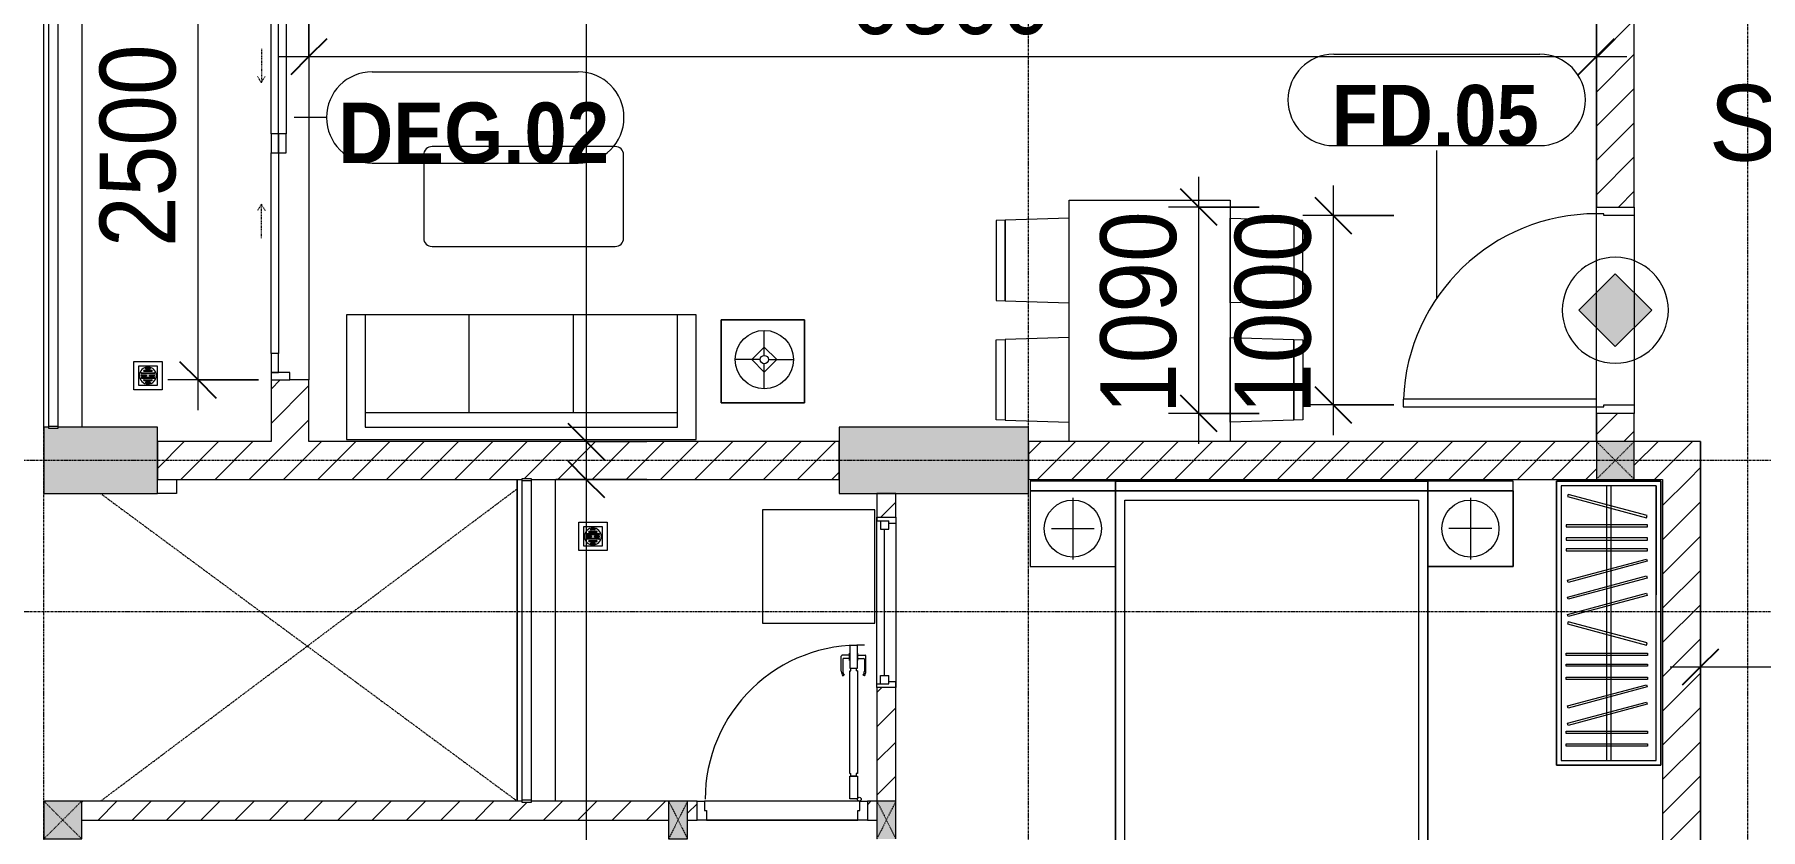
# Model space of a CAD drawing. Header units: millimetres. Extents: x 1591 to 239243, y -15958 to 82755.
# Drawn here: x 135602 to 144718, y 43387 to 47587 of the extents above; entities that cross this region are included whole.
import ezdxf

# ---------------------------------------------------------------- set-up
doc = ezdxf.new("R2010")
doc.units = ezdxf.units.MM
for name, pattern in [('Dash_2_', [6, 3, -3]), ('Demolished', [7.14375, 4.7625, -2.38125]), ('Grid Line', [22.225, 12.7, -3.175, 3.175, -3.175])]:
    doc.linetypes.add(name, pattern=pattern)
for name, color, linetype, lineweight in [('0-1', 250, 'Continuous', 5), ('A-ANNO-DIMS', 211, 'Continuous', 9), ('A-ANNO-DIMS-160', 211, 'Continuous', 9), ('A-ANNO-NOTE', 131, 'Continuous', 9), ('A-AREA-IDEN', 2, 'Continuous', 9), ('A-DETL-DEMO', 6, 'Demolished', 9), ('A-DETL-GENF-1', 9, 'Continuous', 9), ('A-DETL-GENF-2', 10, 'Continuous', 9), ('A-DOOR', 31, 'Continuous', 9), ('A-DOOR-1', 254, 'Continuous', 9), ('A-DOOR-2', 9, 'Continuous', 9), ('A-DOOR-3', 10, 'Continuous', 9), ('A-DOOR-FRAM', 31, 'Continuous', 9), ('A-DOOR-FRAM-1', 10, 'Continuous', 9), ('A-DOOR-HDLN', 31, 'Dash_2_', 9), ('A-DOOR-IDEN', 31, 'Continuous', 9), ('A-FLOR', 192, 'Continuous', 9), ('A-FLOR-1', 7, 'Continuous', 9), ('A-FLOR-2', 9, 'Continuous', 9), ('A-FLOR-HRAL', 11, 'Continuous', 9), ('A-FLOR-HRAL-1', 254, 'Continuous', 9), ('A-FLOR-HRAL-2', 9, 'Continuous', 9), ('A-GLAZ-1', 254, 'Continuous', 9), ('A-GLAZ-2', 9, 'Continuous', 9), ('A-WALL', 113, 'Continuous', 9), ('A-WALL-1', 253, 'Continuous', 18), ('A-WALL-2', 9, 'Continuous', 9), ('A-WALL-3', 113, 'Continuous', 18), ('A-WALL-PATT-1', 10, 'Continuous', 9), ('A-WALL-PATT-2', 111, 'Continuous', 9), ('G-IMPT-1', 254, 'Continuous', 9), ('I-FURN', 30, 'Continuous', 9), ('I-FURN-1', 254, 'Continuous', 9), ('M-EQPM-1', 254, 'Continuous', 9), ('S-COLS', 52, 'Continuous', 9), ('S-COLS-1', 52, 'Continuous', 5), ('S-COLS-2', 250, 'Continuous', 18), ('S-COLS-3', 7, 'Continuous', 9), ('S-COLS-4', 254, 'Continuous', 9), ('S-COLS-5', 253, 'Continuous', 18), ('S-COLS-6', 52, 'Continuous', 18), ('S-COLS-HDLN', 52, 'Dash_2_', 9), ('S-COLS-HDLN-1', 9, 'Dash_2_', 9), ('S-GRID-1', 1, 'Grid Line', 9)]:
    doc.layers.add(name, color=color, linetype=linetype, lineweight=lineweight)
doc.styles.add('Arial_9', font='arial_0.ttf', dxfattribs={"height": 400})
doc.styles.add('Arial_B_4', font='arialbd_0.ttf', dxfattribs={"width": 0.9, "height": 320})
doc.styles.add('UTM Avo', font='UTM Avo.ttf', dxfattribs={"width": 0.9, "height": 400})
doc.dimstyles.new('1_Dim_chi_tiet_2_5', dxfattribs={"dimscale": 304.8, "dimtxt": 399.720379, "dimasz": 0.629921, "dimexe": 0.524934, "dimexo": 0.0625, "dimgap": 0.052493, "dimtad": 1, "dimdec": 0, "dimrnd": 5, "dimzin": 0, "dimdsep": 46, "dimtxsty": 'UTM Avo', "dimblk1": 'OBLIQUE', "dimblk2": 'OBLIQUE', "dimsah": 1, "dimcen": 0.09, "dimdle": 0.524934, "dimazin": 0, "dimtfac": 1, "dimtdec": 4, "dimtix": 1, "dimtmove": 0, "dimatfit": 3, "dimfxl": 1.049869, "dimfxlon": 1, "dimtvp": 1, "dimtolj": 1, "dimtzin": 0, "dimarcsym": 2})
doc.dimstyles.new('1_Dim_chi_tiet_2_5_1', dxfattribs={"dimscale": 304.8, "dimtxt": 399.720379, "dimasz": 0.629921, "dimexe": 0.524934, "dimexo": 0.0625, "dimgap": 0.052493, "dimtad": 1, "dimdec": 0, "dimrnd": 5, "dimzin": 0, "dimdsep": 46, "dimtxsty": 'UTM Avo', "dimblk1": 'OBLIQUE', "dimblk2": 'OBLIQUE', "dimsah": 1, "dimcen": 0.09, "dimdle": 0.524934, "dimazin": 0, "dimtfac": 1, "dimtdec": 4, "dimtix": 1, "dimtmove": 0, "dimatfit": 3, "dimfxl": 1.049869, "dimfxlon": 1, "dimtvp": 1, "dimtolj": 1, "dimtzin": 0, "dimarcsym": 2})
pattern_1 = [(45, (0, 0), (-90.50967, 90.50967), [])]
pattern_2 = [(45, (101998.83, 0), (-90.50967, 90.50967), [])]

# ---------------------------------------------------------------- blocks, each defined once
blk = doc.blocks.new('NCV_TKTC_KET CAU_rvt-1-TKCS_MB TẦNG 5')
at = {"layer": 'S-COLS-1'}
for points in [[(33652.6, 45161.9), (34252.6, 45161.9), (34252.6, 45511.9), (33727.6, 45511.9), (33727.6, 45506.9), (33677.6, 45506.9), (33677.6, 45511.9), (33652.6, 45511.9), (33652.6, 45236.9)], [(38152.6, 45161.9), (38852.6, 45161.9), (38852.6, 45511.9), (37852.6, 45511.9), (37852.6, 45161.9), (38052.6, 45161.9)]]:
    blk.add_hatch(color=256, dxfattribs=at).paths.add_polyline_path(points)
at = {"layer": 'A-FLOR-1'}
blk.add_line((36152.5, 45236.9), (36152.5, 43536.9), dxfattribs=at)
at = {"layer": 'S-COLS-2'}
for p, q in [((33677.6, 45511.9), (33652.6, 45511.9)), ((33652.6, 45511.9), (33652.6, 45161.9)), ((34252.6, 45511.9), (33727.6, 45511.9)), ((34252.6, 45161.9), (34252.6, 45511.9)), ((38852.6, 45511.9), (37852.6, 45511.9)), ((37852.6, 45511.9), (37852.6, 45161.9)), ((38852.6, 45161.9), (38852.6, 45511.9)), ((33652.6, 45161.9), (34252.6, 45161.9)), ((37852.6, 45161.9), (38852.6, 45161.9))]:
    blk.add_line(p, q, dxfattribs=at)
at = {"layer": 'S-COLS-3'}
for p, q in [((34352.6, 45236.9), (34352.6, 45161.9)), ((34352.6, 45161.9), (34252.6, 45161.9))]:
    blk.add_line(p, q, dxfattribs=at)
blk = doc.blocks.new('THU NUOC - THU NUOC-455054-TKCS_MB TẦNG 5')
at = {"layer": 'M-EQPM-1'}
for p, q in [((-66.3, -70.6), (-66.3, 79.4)), ((-66.3, 79.4), (83.7, 79.4)), ((58.7, 54.4), (-41.3, 54.4)), ((-41.3, 54.4), (-41.3, -45.6)), ((-23.3, 19.6), (40.9, 19.6)), ((40.9, 13.6), (-23.3, 13.6)), ((-23.3, 7.2), (0.7, 7.2)), ((0.7, 1.2), (-23.3, 1.2)), ((-11, 32.1), (28.5, 32.1)), ((28.5, 26.1), (-11, 26.1)), ((-1.1, 44.5), (18.5, 44.5)), ((18.5, 38.5), (-1.1, 38.5)), ((0.7, 7.2), (0.7, 1.2)), ((16.7, 1.2), (16.7, 7.2)), ((16.7, 7.2), (40.9, 7.2)), ((40.9, 1.2), (16.7, 1.2)), ((58.7, -45.6), (58.7, 54.4)), ((83.7, 79.4), (83.7, -70.6)), ((83.7, -70.6), (-66.3, -70.6)), ((-41.3, -45.6), (58.7, -45.6)), ((-23.3, -4.8), (40.9, -4.8)), ((40.9, -10.8), (-23.3, -10.8)), ((-11, -17.3), (28.5, -17.3)), ((28.5, -23.3), (-11, -23.3)), ((-1.1, -29.6), (18.5, -29.6)), ((18.5, -35.6), (-1.1, -35.6))]:
    blk.add_line(p, q, dxfattribs=at)
for centre, radius, start, end in [((8.7, 4.4), 45, 0, 180), ((8.7, 4.4), 45, 360, 180), ((8.7, 4.4), 45, 180, 0), ((8.7, 4.4), 45, 180, 360), ((-23.3, 16.6), 3, 90, 270), ((-23.3, 4.2), 3, 90, 270), ((-11, 29.1), 3, 90, 270), ((-1.1, 41.5), 3, 90, 270), ((18.5, 41.5), 3, 270, 90), ((28.5, 29.1), 3, 270, 90), ((40.9, 16.6), 3, 270, 90), ((40.9, 4.2), 3, 270, 90), ((-23.3, -7.8), 3, 90, 270), ((-11, -20.3), 3, 90, 270), ((-1.1, -32.6), 3, 90, 270), ((18.5, -32.6), 3, 270, 90), ((28.5, -20.3), 3, 270, 90), ((40.9, -7.8), 3, 270, 90)]:
    blk.add_arc(centre, radius, start, end, dxfattribs=at)
blk = doc.blocks.new('LOBBY_SOFA_1 - LOBBY_SOFA_1-901220-TKCS_MB TẦNG 5')
at = {"layer": 'I-FURN'}
for p, q in [((-2556, 0), (-2556, -660)), ((-708, 0), (-2556, 0)), ((-708, -660), (-708, 0)), ((-2457, -66), (-2457, -660)), ((-807, -66), (-2457, -66)), ((-807, -660), (-807, -66)), ((-807, -143), (-2457, -143)), ((-1907, -143), (-1907, -660)), ((-1357, -143), (-1357, -660)), ((-3128.2, -193.5), (-2688.2, -193.5)), ((-3128.2, -633.5), (-3128.2, -193.5)), ((-2915.4, -269), (-2915.4, -401)), ((-2688.2, -193.5), (-2688.2, -633.5)), ((-2915.4, -357), (-2981.4, -423)), ((-2849.4, -423), (-2915.4, -357)), ((-2937.4, -423), (-3069.4, -423)), ((-2981.4, -423), (-2915.4, -489)), ((-2915.4, -489), (-2849.4, -423)), ((-2915.4, -445), (-2915.4, -577)), ((-2893.4, -423), (-2761.4, -423)), ((-2688.2, -633.5), (-3128.2, -633.5)), ((-2556, -660), (-708, -660)), ((-2172.3, -1064.5), (-2172.3, -1504.5)), ((-1160.3, -1020.5), (-2128.3, -1020.5)), ((-1116.3, -1504.5), (-1116.3, -1064.5)), ((-2128.3, -1548.5), (-1160.3, -1548.5))]:
    blk.add_line(p, q, dxfattribs=at)
for radius in [154, 22]:
    blk.add_circle((-2915.4, -423), radius, dxfattribs=at)
for centre, start, end in [((-2128.3, -1064.5), 90, 180), ((-1160.3, -1064.5), 0, 90), ((-2128.3, -1504.5), 180, 270), ((-1160.3, -1504.5), 270, 0)]:
    blk.add_arc(centre, 44, start, end, dxfattribs=at)
at = {"layer": 'I-FURN-1'}
for p, q in [((-708, 0), (-2556, 0)), ((-2556, 0), (-2556, -660)), ((-708, -660), (-708, 0)), ((-2688.2, -193.5), (-3128.2, -193.5)), ((-3128.2, -193.5), (-3128.2, -633.5)), ((-2688.2, -633.5), (-2688.2, -193.5)), ((-3128.2, -633.5), (-2688.2, -633.5)), ((-2556, -660), (-708, -660)), ((-2172.3, -1064.5), (-2172.3, -1504.5)), ((-1160.3, -1020.5), (-2128.3, -1020.5)), ((-1116.3, -1504.5), (-1116.3, -1064.5)), ((-2128.3, -1548.5), (-1160.3, -1548.5))]:
    blk.add_line(p, q, dxfattribs=at)
for centre, start, end in [((-2128.3, -1064.5), 90, 180), ((-1160.3, -1064.5), 0, 90), ((-2128.3, -1504.5), 180, 270), ((-1160.3, -1504.5), 270, 0)]:
    blk.add_arc(centre, 44, start, end, dxfattribs=at)
blk = doc.blocks.new('M_Fixed - 900 x 1400-901190-TKCS_MB TẦNG 5')
at = {"layer": 'A-GLAZ-2'}
for p, q in [((-450, 63), (-431, 63)), ((-431, 63), (-431, 0)), ((-431, 44), (-387, 44)), ((-387, 44), (-387, 0)), ((-387, 22), (387, 22)), ((387, 44), (387, 0)), ((431, 44), (387, 44)), ((431, 63), (431, 0)), ((448.9, 63), (431, 63)), ((-450, -37), (-418, -37)), ((-431, 0), (-387, 0)), ((-418, 0), (-418, -37)), ((387, 0), (431, 0)), ((418, 0), (418, -37)), ((450, -37), (418, -37))]:
    blk.add_line(p, q, dxfattribs=at)
blk = doc.blocks.new('MAY GIAT - MAY GIAT_dwg-348053-TKCS_MB TẦNG 5')
at = {"layer": 'G-IMPT-1', "flags": 128}
blk.add_lwpolyline([(5, 596.6), (5, 2.3), (605, 2.3), (605, 596.6)], close=True, dxfattribs=at)
blk = doc.blocks.new('MAY GIAT - MAY GIAT-348233-TKCS_MB TẦNG 5')
at = {"layer": 'I-FURN-1'}
for p, q in [((5, 596.6), (5, 2.3)), ((605, 596.6), (5, 596.6)), ((605, 2.3), (605, 596.6)), ((5, 2.3), (605, 2.3))]:
    blk.add_line(p, q, dxfattribs=at)
blk.add_blockref('MAY GIAT - MAY GIAT_dwg-348053-TKCS_MB TẦNG 5', (0, 0))
blk = doc.blocks.new('Railing - 50 x 10mm-901205-TKCS_MB TẦNG 5')
at = {"layer": 'A-FLOR-HRAL-2'}
for p, q in [((25, 5), (-25, 5)), ((-25, 5), (-25, -5)), ((25, -5), (25, 5)), ((-25, -5), (25, -5))]:
    blk.add_line(p, q, dxfattribs=at)
blk = doc.blocks.new('Railing - Railing-885226-TKCS_MB TẦNG 5')
at = {"layer": 'A-FLOR-HRAL-2'}
for p, q in [((13269.1, 35969.6), (13269.1, 34280.8)), ((13319.1, 34280.8), (13319.1, 35969.6))]:
    blk.add_line(p, q, dxfattribs=at)
for p in [(13294.1, 35974.6), (13294.1, 34275.8)]:
    blk.add_blockref('Railing - 50 x 10mm-901205-TKCS_MB TẦNG 5', p)
blk = doc.blocks.new('G1_SOF - BO TRU - 100x200-V89-TKCS_MB TẦNG 5')
at = {"layer": 'S-COLS'}
blk.add_hatch(color=256, dxfattribs=at).paths.add_polyline_path([(33.3, -100), (50, -100), (50, 100), (-50, 100), (-50, -100), (0, -100)])
at = {"layer": 'S-COLS-5'}
for p, q in [((50, 100), (-50, 100)), ((-50, 100), (-50, -100)), ((50, -100), (50, 100))]:
    blk.add_line(p, q, dxfattribs=at)
at = {"layer": 'S-COLS-HDLN-1'}
for p, q in [((50, 100), (-50, -100)), ((-50, 100), (50, -100))]:
    blk.add_line(p, q, dxfattribs=at)
blk = doc.blocks.new('DOOR_CW_01 CANH MO-PANEL KINH - DIG_01-900x2200-CỬA NHÔM KÍNH-901215-TKCS_MB TẦNG 5')
at = {"layer": 'A-DETL-GENF-1'}
for p, q in [((-397, -182), (-397, -62)), ((-397, -62), (-357, -62)), ((-357, -62), (-357, -182)), ((-357, -182), (-397, -182)), ((-391, -196), (-391, -182)), ((-391, -182), (-363, -182)), ((-363, -182), (-363, -196)), ((-397, -196), (-391, -196)), ((-397, -738), (-397, -196)), ((-357, -196), (-363, -196)), ((-357, -196), (-357, -738)), ((-433.9, -711.2), (-427.3, -715.8)), ((-320.1, -711.2), (-326.7, -715.8)), ((-442, -737), (-442, -816.5)), ((-434, -799.5), (-434, -737)), ((-399, -803.5), (-430, -803.5)), ((-399, -792.2), (-399, -831.8)), ((-397, -792.2), (-399, -792.2)), ((-397, -738), (-391, -738)), ((-357, -752), (-397, -752)), ((-397, -752), (-397, -872)), ((-397, -792.2), (-397, -831.8)), ((-391, -752), (-391, -738)), ((-363, -752), (-391, -752)), ((-357, -738), (-363, -738)), ((-363, -738), (-363, -752)), ((-357, -872), (-357, -752)), ((-357, -792.2), (-357, -831.8)), ((-357, -792.2), (-355, -792.2)), ((-355, -792.2), (-355, -831.8)), ((-355, -803.5), (-324, -803.5)), ((-320, -799.5), (-320, -737)), ((-312, -737), (-312, -816.5)), ((-399, -820.5), (-438, -820.5)), ((-399, -831.8), (-397, -831.8)), ((-397, -872), (-357, -872)), ((-355, -831.8), (-357, -831.8)), ((-355, -820.5), (-316, -820.5))]:
    blk.add_line(p, q, dxfattribs=at)
blk.add_circle((-407, -60), 10, dxfattribs=at)
for centre, radius, start, end in [((-407, -60), 814, 268, 0), ((-397, -737), 45, 145, 180), ((-397, -737), 37, 145, 180), ((-357, -737), 37, 0, 35), ((-357, -737), 45, 360, 35), ((-438, -816.5), 4, 180, 270), ((-430, -799.5), 4, 180, 270), ((-324, -799.5), 4, 270, 0), ((-316, -816.5), 4, 270, 0)]:
    blk.add_arc(centre, radius, start, end, dxfattribs=at)
at = {"layer": 'A-DOOR-2'}
for p, q in [((-450, -50), (-450, 50)), ((-450, 50), (-400, 50)), ((-400, 50), (-400, 0)), ((400, 0), (400, 50)), ((400, 50), (450, 50)), ((450, 50), (450, -50)), ((-410, -50), (-450, -50)), ((-410, 0), (-410, -50)), ((-400, 0), (-410, 0)), ((-407, -50), (-382, -50)), ((410, 0), (400, 0)), ((410, -50), (410, 0)), ((450, -50), (410, -50))]:
    blk.add_line(p, q, dxfattribs=at)
blk = doc.blocks.new('G1_SOF - BO TRU - 100x200-745959-TKCS_MB TẦNG 5')
at = {"layer": 'S-COLS'}
blk.add_hatch(color=256, dxfattribs=at).paths.add_polyline_path([(-50, 100), (-50, -100), (50, -100), (50, 100)])
at = {"layer": 'S-COLS-5'}
for p, q in [((50, 100), (-50, 100)), ((-50, 100), (-50, -100)), ((50, -100), (50, 100)), ((-50, -100), (50, -100))]:
    blk.add_line(p, q, dxfattribs=at)
at = {"layer": 'S-COLS-HDLN-1'}
for p, q in [((50, 100), (-50, -100)), ((-50, 100), (50, -100))]:
    blk.add_line(p, q, dxfattribs=at)
blk = doc.blocks.new('GIUONG NGU-2TAB-1600x2000 - GIUONG NGU-2TAB-1600x2000-885815-TKCS_MB TẦNG 5')
at = {"layer": 'I-FURN-1'}
for p, q in [((458.5, 0), (8.5, 0)), ((8.5, 0), (8.5, -50)), ((458.5, -50), (458.5, 0)), ((2108.2, 0), (458.5, 0)), ((458.5, 0), (458.5, -50)), ((458.5, 0), (2108.2, 0)), ((2108.2, -50), (2108.2, 0)), ((458.5, -50), (8.5, -50)), ((8.5, -50), (8.5, -450.3)), ((8.5, -50), (458.5, -50)), ((458.5, -50), (8.5, -50)), ((8.5, -50), (8.5, -450.3)), ((233.5, -86.8), (233.5, -413.5)), ((458.5, -450.3), (458.5, -50)), ((2108.2, -50), (458.5, -50)), ((458.5, -50), (458.5, -1938.9)), ((458.5, -50), (2108.2, -50)), ((458.5, -1938.9), (458.5, -50)), ((458.5, -450.3), (458.5, -50)), ((458.5, -50), (2108.2, -50)), ((2558.2, 0), (2108.2, 0)), ((2108.2, 0), (2108.2, -50)), ((2558.2, -50), (2108.2, -50)), ((2108.2, -50), (2108.2, -450.3)), ((2108.2, -1938.9), (2108.2, -50)), ((2108.2, -50), (2558.2, -50)), ((2108.2, -50), (2558.2, -50)), ((2108.2, -450.3), (2108.2, -50)), ((2108.2, -50), (2108.2, -1938.9)), ((2333.2, -86.8), (2333.2, -413.5)), ((2558.2, -50), (2558.2, 0)), ((2558.2, -450.3), (2558.2, -50)), ((2558.2, -50), (2558.2, -450.3)), ((508.5, -100), (2058.2, -100)), ((508.5, -1938.9), (508.5, -100)), ((2058.2, -100), (2058.2, -1938.9)), ((120.2, -250.2), (346.8, -250.2)), ((2446.5, -250.2), (2219.8, -250.2)), ((8.5, -450.3), (458.5, -450.3)), ((8.5, -450.3), (458.5, -450.3)), ((2108.2, -450.3), (2558.2, -450.3)), ((2558.2, -450.3), (2108.2, -450.3)), ((1997.1, -2000), (569.6, -2000)), ((569.6, -2050), (1997.1, -2050)), ((1997.1, -2050), (569.6, -2050))]:
    blk.add_line(p, q, dxfattribs=at)
for centre in [(233.5, -250.2), (2333.2, -250.2)]:
    blk.add_circle(centre, 150.7, dxfattribs=at)
for centre, radius, start, end in [((569.6, -1938.9), 111.1, 180, 270), ((569.6, -1938.9), 111.1, 180, 270), ((569.6, -1938.9), 61.1, 180, 270), ((1997.1, -1938.9), 111.1, 270, 360), ((1997.1, -1938.9), 61.1, 270, 0), ((1997.1, -1938.9), 111.1, 270, 0)]:
    blk.add_arc(centre, radius, start, end, dxfattribs=at)
blk = doc.blocks.new('TU QUAN AO-SUITE ROOM_3 - TU QUAN AO-SUITE ROOM_3-901193-TKCS_MB TẦNG 5')
at = {"layer": 'I-FURN-1'}
for p, q in [((-550, 1500), (0, 1500)), ((-550, 0), (-550, 1500)), ((0, 1500), (-550, 1500)), ((-550, 1500), (-550, 0)), ((-24, 1476), (-526, 1476)), ((-526, 1476), (-526, 600)), ((-526, 1476), (-526, 24)), ((-287, 576), (-287, 1476)), ((-263, 576), (-263, 1476)), ((-24, 24), (-24, 1476)), ((0, 1500), (0, 0)), ((0, 0), (0, 1500)), ((-480.1, 1386.9), (-480.1, 1398.9)), ((-480.1, 1398.9), (-50.1, 1398.9)), ((-480.1, 1386.9), (-480.1, 1398.9)), ((-50.1, 1386.9), (-480.1, 1386.9)), ((-50.1, 1398.9), (-50.1, 1386.9)), ((-480.1, 1320.5), (-480.1, 1332.5)), ((-480.1, 1332.5), (-50.1, 1332.5)), ((-480.1, 1320.5), (-480.1, 1332.5)), ((-50.1, 1320.5), (-480.1, 1320.5)), ((-478.3, 1178.1), (-61.3, 1289.9)), ((-58.2, 1278.3), (-475.2, 1166.5)), ((-61.3, 1289.9), (-58.2, 1278.3)), ((-50.1, 1332.5), (-50.1, 1320.5)), ((-478.3, 1086.9), (-61.3, 1198.6)), ((-58.2, 1187.1), (-475.2, 1075.3)), ((-61.3, 1198.6), (-58.2, 1187.1)), ((-475.2, 1166.5), (-478.3, 1178.1)), ((-480.1, 1035.3), (-480.1, 1047.3)), ((-480.1, 1047.3), (-50.1, 1047.3)), ((-480.1, 1035.3), (-480.1, 1047.3)), ((-50.1, 1035.3), (-480.1, 1035.3)), ((-475.2, 1075.3), (-478.3, 1086.9)), ((-50.1, 1047.3), (-50.1, 1035.3)), ((-480.1, 965.8), (-480.1, 977.8)), ((-480.1, 977.8), (-50.1, 977.8)), ((-480.1, 965.8), (-480.1, 977.8)), ((-50.1, 965.8), (-480.1, 965.8)), ((-480.1, 908.6), (-480.1, 920.6)), ((-480.1, 920.6), (-50.1, 920.6)), ((-480.1, 908.6), (-480.1, 920.6)), ((-50.1, 977.8), (-50.1, 965.8)), ((-50.1, 920.6), (-50.1, 908.6)), ((-50.1, 908.6), (-480.1, 908.6)), ((-475.2, 865.5), (-478.3, 853.9)), ((-478.3, 853.9), (-61.3, 742.1)), ((-58.2, 753.7), (-475.2, 865.5)), ((-61.3, 742.1), (-58.2, 753.7)), ((-478.3, 603.1), (-61.3, 714.9)), ((-58.2, 703.3), (-475.2, 591.5)), ((-61.3, 714.9), (-58.2, 703.3)), ((-550, 24), (-550, 576)), ((-526, 24), (-526, 600)), ((-478.3, 511.9), (-61.3, 623.6)), ((-475.2, 591.5), (-478.3, 603.1)), ((-58.2, 612.1), (-475.2, 500.3)), ((-287, 24), (-287, 576)), ((-263, 24), (-263, 576)), ((-61.3, 623.6), (-58.2, 612.1)), ((-478.3, 423.1), (-61.3, 534.9)), ((-475.2, 500.3), (-478.3, 511.9)), ((-58.2, 523.3), (-475.2, 411.5)), ((-61.3, 534.9), (-58.2, 523.3)), ((-480.1, 368.4), (-480.1, 356.4)), ((-50.1, 368.4), (-480.1, 368.4)), ((-475.2, 411.5), (-478.3, 423.1)), ((-50.1, 356.4), (-50.1, 368.4)), ((-480.1, 356.4), (-50.1, 356.4)), ((-480.1, 311.2), (-480.1, 299.2)), ((-50.1, 311.2), (-480.1, 311.2)), ((-480.1, 299.2), (-50.1, 299.2)), ((-50.1, 299.2), (-50.1, 311.2)), ((-480.1, 241.7), (-480.1, 229.7)), ((-50.1, 241.7), (-480.1, 241.7)), ((-480.1, 229.7), (-50.1, 229.7)), ((-475.2, 192.7), (-478.3, 181.1)), ((-58.2, 80.9), (-475.2, 192.7)), ((-50.1, 229.7), (-50.1, 241.7)), ((-478.3, 181.1), (-61.3, 69.4)), ((-526, 24), (-24, 24)), ((-61.3, 69.4), (-58.2, 80.9)), ((0, 0), (-550, 0)), ((-550, 0), (0, 0))]:
    blk.add_line(p, q, dxfattribs=at)
blk = doc.blocks.new('RES_BAN AN 1 - RES_BAN AN 1-V62-TKCS_MB TẦNG 5')
at = {"layer": 'I-FURN-1'}
for p, q in [((-425, 1275), (425, 1275)), ((-425, 0), (-425, 1275)), ((425, 1275), (425, 0)), ((-761.9, 1168.8), (-809.6, 1167.2)), ((-809.6, 1167.2), (-809.6, 745.3)), ((-425, 1180), (-761.9, 1168.8)), ((-761.9, 1168.8), (-761.9, 743.8)), ((-761.9, 743.8), (-761.9, 1168.8)), ((-425, 732.5), (-425, 1180)), ((425, 1180), (761.9, 1168.8)), ((425, 732.5), (425, 1180)), ((761.9, 1168.8), (761.9, 743.8)), ((761.9, 1168.8), (761.9, 743.8)), ((809.6, 1167.2), (761.9, 1168.8)), ((809.6, 745.3), (809.6, 1167.2)), ((-809.6, 745.3), (-761.9, 743.8)), ((-761.9, 743.8), (-425, 732.5)), ((761.9, 743.8), (425, 732.5)), ((761.9, 743.8), (809.6, 745.3)), ((-425, 549.7), (-761.9, 538.5)), ((-425, 102.3), (-425, 549.7)), ((425, 549.7), (761.9, 538.5)), ((425, 102.3), (425, 549.7)), ((-809.6, 536.9), (-761.9, 538.5)), ((-809.6, 115.1), (-809.6, 536.9)), ((-761.9, 538.5), (-761.9, 113.5)), ((-761.9, 538.5), (-761.9, 113.5)), ((761.9, 538.5), (761.9, 113.5)), ((761.9, 538.5), (809.6, 536.9)), ((761.9, 113.5), (761.9, 538.5)), ((809.6, 536.9), (809.6, 115.1)), ((-761.9, 113.5), (-809.6, 115.1)), ((-761.9, 113.5), (-425, 102.3)), ((761.9, 113.5), (425, 102.3)), ((809.6, 115.1), (761.9, 113.5))]:
    blk.add_line(p, q, dxfattribs=at)
blk = doc.blocks.new('NCV_TKTC_TANG 5_rvt-1-TKCS_MB TẦNG 5')
at = {"layer": 'A-WALL-PATT-1'}
h = blk.add_hatch(dxfattribs=at)
h.set_pattern_fill('FP_1', color=256, style=0, pattern_type=2)
h.set_pattern_definition(pattern_1)
h.paths.add_polyline_path([(38142.6, 40436.9), (38152.6, 40436.9), (38152.6, 41337.3), (38052.6, 41337.3), (38052.6, 40436.9), (38066.6, 40436.9)])
h.paths.add_polyline_path([(38152.6, 42137.3), (38152.6, 42436.9), (38052.6, 42436.9), (38052.6, 42137.3), (38102.6, 42137.3)])
h.paths.add_polyline_path([(38052.6, 43536.9), (38152.6, 43536.9), (38152.6, 44136.9), (38052.6, 44136.9), (38052.6, 43621.9)])
h.paths.add_polyline_path([(38152.6, 45036.9), (38152.6, 45161.9), (38052.6, 45161.9), (38052.6, 45036.9)])
h = blk.add_hatch(dxfattribs=at)
h.set_pattern_fill('FP_1', color=256, style=0, pattern_type=2)
h.set_pattern_definition(pattern_1)
h.paths.add_polyline_path([(36771.2, 43436.9), (36952.6, 43436.9), (36952.6, 43536.9), (36227.6, 43536.9), (36227.6, 43531.5), (36177.6, 43531.5), (36177.6, 43536.9), (33852.6, 43536.9), (33852.6, 43436.9), (36352.6, 43436.9)])
h = blk.add_hatch(dxfattribs=at)
h.set_pattern_fill('FP_1', color=256, style=0, pattern_type=2)
h.set_pattern_definition(pattern_1)
h.paths.add_polyline_path([(38052.6, 43436.9), (38052.6, 43536.9), (38002.6, 43536.9), (38002.6, 43436.9), (38035.9, 43436.9)])
h.paths.add_polyline_path([(37102.6, 43436.9), (37102.6, 43536.9), (37052.6, 43536.2), (37052.6, 43436.9)])
at = {"layer": 'A-FLOR-2'}
for p, q in [((41852.6, 45436.9), (41852.6, 48436.9)), ((35052.6, 48261.9), (35052.6, 45761.9)), ((37962.6, 43536.9), (37142.6, 43536.9)), ((37952.6, 43436.9), (37152.6, 43436.9)), ((37152.6, 43436.9), (37952.6, 43436.9))]:
    blk.add_line(p, q, dxfattribs=at)
at = {"layer": 'A-WALL-1'}
for p, q in [((38152.6, 45161.9), (38052.6, 45161.9)), ((38052.6, 45161.9), (38052.6, 45036.9)), ((38152.6, 45036.9), (38152.6, 45161.9)), ((38052.6, 45036.9), (38152.6, 45036.9)), ((38152.6, 44136.9), (38052.6, 44136.9)), ((38052.6, 44136.9), (38052.6, 43536.9)), ((38152.6, 43536.9), (38152.6, 44136.9)), ((36177.6, 43536.9), (33852.6, 43536.9)), ((36952.6, 43536.9), (36227.6, 43536.9)), ((37102.6, 43536.9), (37052.6, 43536.9)), ((38052.6, 43536.9), (38002.6, 43536.9)), ((33852.6, 43436.9), (36952.6, 43436.9)), ((37052.6, 43436.9), (37102.6, 43436.9)), ((38002.6, 43436.9), (38052.6, 43436.9))]:
    blk.add_line(p, q, dxfattribs=at)
at = {"layer": 'A-WALL-2'}
for p, q in [((36152.6, 43536.9), (36152.6, 45236.9)), ((36352.6, 45236.9), (36352.6, 43536.9)), ((38052.6, 44136.9), (38052.6, 45036.9)), ((38152.6, 45036.9), (38152.6, 44136.9))]:
    blk.add_line(p, q, dxfattribs=at)
at = {"layer": 'A-DOOR-1', "rotation": 180}
blk.add_blockref('DOOR_CW_01 CANH MO-PANEL KINH - DIG_01-900x2200-CỬA NHÔM KÍNH-901215-TKCS_MB TẦNG 5', (37552.6, 43486.9), dxfattribs=at)
at = {"layer": 'A-FLOR-HRAL-1'}
blk.add_blockref('Railing - Railing-885226-TKCS_MB TẦNG 5', (22908.5, 9260.7), dxfattribs=at)
at = {"layer": 'A-GLAZ-1', "rotation": 89.99999999999878}
blk.add_blockref('M_Fixed - 900 x 1400-901190-TKCS_MB TẦNG 5', (38115.6, 44586.9), dxfattribs=at)
at = {"layer": 'I-FURN-1'}
for name, p, rotation in [('LOBBY_SOFA_1 - LOBBY_SOFA_1-901220-TKCS_MB TẦNG 5', (34542.6, 45446.9), 180), ('TU QUAN AO-SUITE ROOM_3 - TU QUAN AO-SUITE ROOM_3-901193-TKCS_MB TẦNG 5', (41642.6, 45226.9), 180), ('MAY GIAT - MAY GIAT-348233-TKCS_MB TẦNG 5', (38044.8, 44471.5), 89.99999999999874)]:
    blk.add_blockref(name, p, dxfattribs=dict(at, rotation=rotation))
for name, p in [('RES_BAN AN 1 - RES_BAN AN 1-V62-TKCS_MB TẦNG 5', (39492.6, 45436.9)), ('GIUONG NGU-2TAB-1600x2000 - GIUONG NGU-2TAB-1600x2000-885815-TKCS_MB TẦNG 5', (38854.1, 45226.9))]:
    blk.add_blockref(name, p, dxfattribs=at)
at = {"layer": 'M-EQPM-1'}
for p in [(34193.8, 45780.9), (36543.9, 44930.9)]:
    blk.add_blockref('THU NUOC - THU NUOC-455054-TKCS_MB TẦNG 5', p, dxfattribs=at)
at = {"layer": 'S-COLS-4'}
for name, p in [('G1_SOF - BO TRU - 100x200-745959-TKCS_MB TẦNG 5', (37002.6, 43436.9)), ('G1_SOF - BO TRU - 100x200-V89-TKCS_MB TẦNG 5', (38102.6, 43436.9))]:
    blk.add_blockref(name, p, dxfattribs=at)
blk = doc.blocks.new('G1_SOF - BO TRU - 200x200-3055083-TKCS_MB TẦNG 5')
at = {"layer": 'S-COLS'}
blk.add_hatch(color=256, dxfattribs=at).paths.add_polyline_path([(100, -100), (100, 100), (-100, 100), (-100, -100), (8.4, -100)])
at = {"layer": 'S-COLS-6'}
for p, q in [((100, 100), (-100, 100)), ((-100, 100), (-100, -100)), ((100, -100), (100, 100)), ((-100, -100), (100, -100))]:
    blk.add_line(p, q, dxfattribs=at)
at = {"layer": 'S-COLS-HDLN'}
for p, q in [((100, 100), (-100, -100)), ((-100, 100), (100, -100))]:
    blk.add_line(p, q, dxfattribs=at)
blk = doc.blocks.new('Railing - 50 x 10mm-1251311-TKCS_MB TẦNG 5')
at = {"layer": 'A-FLOR-HRAL'}
for p, q in [((25, 5), (-25, 5)), ((-25, 5), (-25, -5)), ((25, -5), (25, 5)), ((-25, -5), (25, -5))]:
    blk.add_line(p, q, dxfattribs=at)
blk = doc.blocks.new('Railing - Railing-3262629-TKCS_MB TẦNG 5')
at = {"layer": 'A-FLOR-HRAL'}
for p, q in [((33677.6, 48436.9), (33677.6, 45516.9)), ((33727.6, 45516.9), (33727.6, 48436.9))]:
    blk.add_line(p, q, dxfattribs=at)
for p in [(33702.6, 48444.5), (33702.6, 45511.9)]:
    blk.add_blockref('Railing - 50 x 10mm-1251311-TKCS_MB TẦNG 5', p)
blk = doc.blocks.new('DEG_02-DEG_03 - DEG_02-2500x2400mm-CỬA ĐI 02 CÁNH TRƯỢT-625766-TKCS_MB TẦNG 5')
at = {"layer": 'A-DOOR'}
for p, q in [((-1110, 100), (-1210, 100)), ((-1210, 100), (-1210, 60)), ((-1110, 60), (-1110, 100)), ((-1110, 100), (-50, 100)), ((50, 100), (-50, 100)), ((-50, 100), (-50, 60)), ((50, 60), (50, 100)), ((-1210, 60), (-1110, 60)), ((-50, 60), (-1110, 60)), ((50, 60), (-50, 60)), ((-50, 60), (-50, 20)), ((-50, 60), (50, 60)), ((-50, 20), (50, 20)), ((50, 20), (50, 60)), ((50, 60), (1110, 60)), ((1110, 20), (50, 20)), ((1210, 60), (1110, 60)), ((1110, 60), (1110, 20)), ((1110, 20), (1210, 20)), ((1210, 20), (1210, 60))]:
    blk.add_line(p, q, dxfattribs=at)
at = {"layer": 'A-DOOR-FRAM'}
for p, q in [((-1210, 100), (-1250, 100)), ((-1250, 100), (-1250, 0)), ((-1210, 0), (-1210, 100)), ((1250, 100), (1210, 100)), ((1210, 100), (1210, 0)), ((1250, 0), (1250, 100)), ((-1250, 0), (-1210, 0)), ((1210, 0), (1250, 0))]:
    blk.add_line(p, q, dxfattribs=at)
at = {"layer": 'A-DOOR-HDLN'}
for p, q in [((-500.4, 151.1), (-320.4, 151.1)), ((-320.4, 151.1), (-355, 171.1)), ((-320.4, 151.1), (-355, 131.1)), ((320.4, 151.1), (355, 171.1)), ((320.4, 151.1), (355, 131.1)), ((500.4, 151.1), (320.4, 151.1))]:
    blk.add_line(p, q, dxfattribs=at)
blk = doc.blocks.new('FD_05 - FD_05-1000x2200mm-835433-TKCS_MB TẦNG 5')
at = {"layer": 'A-DETL-GENF-2'}
for p, q in [((510, -100), (470, -100)), ((470, -100), (470, -1120)), ((510, -1120), (510, -100)), ((470, -1120), (510, -1120))]:
    blk.add_line(p, q, dxfattribs=at)
blk.add_arc((510, -100), 1020, 180, 267.75253, dxfattribs=at)
at = {"layer": 'A-DOOR-FRAM-1'}
for p, q in [((-545, 100), (-500, 100)), ((-545, -100), (-545, 100)), ((-500, 100), (-500, -60)), ((500, 100), (545, 100)), ((500, -60), (500, 100)), ((545, 100), (545, -100)), ((-500, -60), (-510, -60)), ((-510, -60), (-510, -100)), ((510, -60), (500, -60)), ((510, -100), (510, -60)), ((-510, -100), (-545, -100)), ((545, -100), (510, -100))]:
    blk.add_line(p, q, dxfattribs=at)
blk = doc.blocks.new('DIMBLOCK7-TKCS_MB TẦNG 5')
at = {"layer": 'A-ANNO-DIMS-160'}
for p, q in [((144401.4, 44566.1), (144401.4, 44086.1)), ((144401.4, 44246.1), (144401.4, 44566.1)), ((146451.4, 44566.1), (146451.4, 44086.1)), ((146451.4, 44246.1), (146451.4, 44566.1)), ((144241.4, 44246.1), (146611.4, 44246.1))]:
    blk.add_line(p, q, dxfattribs=at)
at = {"layer": 'A-ANNO-DIMS-160', "lineweight": 25}
for p, q in [((144401.4, 44246.1), (144497.4, 44342.1)), ((146451.4, 44246.1), (146547.4, 44342.1)), ((144401.4, 44246.1), (144305.4, 44150.1)), ((146451.4, 44246.1), (146355.4, 44150.1))]:
    blk.add_line(p, q, dxfattribs=at)
at = {"layer": 'A-ANNO-DIMS-160', "color": 0, "insert": (144878.6, 44765.7), "char_height": 400, "width": 1314.636, "attachment_point": 1, "line_spacing_factor": 1.110334, "style": 'UTM Avo'}
blk.add_mtext('2050', dxfattribs=at)
blk = doc.blocks.new('_Oblique')
at = {"color": 0, "linetype": 'ByBlock', "lineweight": -2}
blk.add_line((-0.5, -0.5), (0.5, 0.5), dxfattribs=at)
blk = doc.blocks.new('DIMBLOCK32-TKCS_MB TẦNG 5')
at = {"layer": 'A-ANNO-DIMS-160'}
for p, q in [((137051.4, 47790.3), (137051.4, 47310.3)), ((137051.4, 47470.3), (137051.4, 47790.3)), ((143851.5, 47790.3), (143851.5, 47310.3)), ((143851.5, 47470.3), (143851.5, 47790.3)), ((136891.4, 47470.3), (144011.5, 47470.3))]:
    blk.add_line(p, q, dxfattribs=at)
at = {"layer": 'A-ANNO-DIMS-160', "lineweight": 25}
for p, q in [((137051.4, 47470.3), (137147.4, 47566.3)), ((143851.5, 47470.3), (143947.5, 47566.3)), ((137051.4, 47470.3), (136955.4, 47374.3)), ((143851.5, 47470.3), (143755.5, 47374.3))]:
    blk.add_line(p, q, dxfattribs=at)
at = {"layer": 'A-ANNO-DIMS-160', "color": 0, "insert": (139903.7, 47989.9), "char_height": 400, "width": 1314.636, "attachment_point": 1, "line_spacing_factor": 1.110334, "style": 'UTM Avo'}
blk.add_mtext('6800', dxfattribs=at)
blk = doc.blocks.new('DIMBLOCK187-TKCS_MB TẦNG 5')
at = {"layer": 'A-ANNO-DIMS-160'}
for p, q in [((142461.6, 46790.3), (142461.6, 45470.3)), ((142781.6, 46630.3), (142301.6, 46630.3)), ((142461.6, 46630.3), (142781.6, 46630.3)), ((142781.6, 45630.3), (142301.6, 45630.3)), ((142461.6, 45630.3), (142781.6, 45630.3))]:
    blk.add_line(p, q, dxfattribs=at)
at = {"layer": 'A-ANNO-DIMS-160', "lineweight": 25}
for p, q in [((142461.6, 46630.3), (142365.6, 46726.3)), ((142461.6, 46630.3), (142557.6, 46534.3)), ((142461.6, 45630.3), (142365.6, 45726.3)), ((142461.6, 45630.3), (142557.6, 45534.3))]:
    blk.add_line(p, q, dxfattribs=at)
at = {"layer": 'A-ANNO-DIMS-160', "color": 0, "insert": (141941.9, 45582.5), "char_height": 400, "width": 1314.636, "attachment_point": 1, "rotation": 90, "line_spacing_factor": 1.110334, "style": 'UTM Avo'}
blk.add_mtext('1000', dxfattribs=at)
blk = doc.blocks.new('DIMBLOCK188-TKCS_MB TẦNG 5')
at = {"layer": 'A-ANNO-DIMS-160', "lineweight": 25}
for p, q in [((141751.2, 46675.3), (141655.2, 46771.3)), ((141751.2, 46675.3), (141847.2, 46579.3)), ((141751.2, 45585.3), (141655.2, 45681.3)), ((141751.2, 45585.3), (141847.2, 45489.3))]:
    blk.add_line(p, q, dxfattribs=at)
at = {"layer": 'A-ANNO-DIMS-160'}
for p, q in [((141751.2, 45425.3), (141751.2, 46835.3)), ((142071.2, 46675.3), (141591.2, 46675.3)), ((141751.2, 46675.3), (142071.2, 46675.3)), ((142071.2, 45585.3), (141591.2, 45585.3)), ((141751.2, 45585.3), (142071.2, 45585.3))]:
    blk.add_line(p, q, dxfattribs=at)
at = {"layer": 'A-ANNO-DIMS-160', "color": 0, "insert": (141231.5, 45582.5), "char_height": 400, "width": 1314.636, "attachment_point": 1, "rotation": 90, "line_spacing_factor": 1.110334, "style": 'UTM Avo'}
blk.add_mtext('1090', dxfattribs=at)
blk = doc.blocks.new('STN_Door Tag - STN_Door Tag-1788670-TKCS_MB TẦNG 5')
at = {"layer": 'A-DOOR-IDEN'}
for p, q in [((-3.37, 1.495), (3.431, 1.495)), ((-3.37, -1.524), (3.431, -1.524))]:
    blk.add_line(p, q, dxfattribs=at)
for centre, start, end in [((-3.37, -0.015), 90, 270), ((3.431, -0.015), 270, 90)]:
    blk.add_arc(centre, 1.509, start, end, dxfattribs=at)
blk = doc.blocks.new('DIMBLOCK192-TKCS_MB TẦNG 5')
at = {"layer": 'A-ANNO-DIMS-160'}
for p, q in [((136466, 45601.9), (136466, 48421.9)), ((136786, 48261.9), (136306, 48261.9)), ((136466, 48261.9), (136786, 48261.9)), ((136786, 45761.9), (136306, 45761.9)), ((136466, 45761.9), (136786, 45761.9))]:
    blk.add_line(p, q, dxfattribs=at)
at = {"layer": 'A-ANNO-DIMS-160', "lineweight": 25}
for p, q in [((136466, 48261.9), (136370, 48357.9)), ((136466, 48261.9), (136562, 48165.9)), ((136466, 45761.9), (136370, 45857.9)), ((136466, 45761.9), (136562, 45665.9))]:
    blk.add_line(p, q, dxfattribs=at)
at = {"layer": 'A-ANNO-DIMS-160', "color": 0, "insert": (135946.4, 46464.2), "char_height": 400, "width": 1314.636, "attachment_point": 1, "rotation": 90, "line_spacing_factor": 1.110334, "style": 'UTM Avo'}
blk.add_mtext('2500', dxfattribs=at)
blk = doc.blocks.new('DIMBLOCK275-TKCS_MB TẦNG 5')
at = {"layer": 'A-ANNO-DIMS-160'}
for p, q in [((138516.2, 45396.9), (138516.2, 37076.9)), ((138836.2, 45236.9), (138356.2, 45236.9)), ((138516.2, 45236.9), (138836.2, 45236.9)), ((138836.2, 37236.9), (138356.2, 37236.9)), ((138516.2, 37236.9), (138836.2, 37236.9))]:
    blk.add_line(p, q, dxfattribs=at)
at = {"layer": 'A-ANNO-DIMS-160', "lineweight": 25}
for p, q in [((138516.2, 45236.9), (138420.2, 45332.9)), ((138516.2, 45236.9), (138612.2, 45140.9)), ((138516.2, 37236.9), (138420.2, 37332.9)), ((138516.2, 37236.9), (138612.2, 37140.9))]:
    blk.add_line(p, q, dxfattribs=at)
at = {"layer": 'A-ANNO-DIMS-160', "color": 0, "insert": (137996.6, 40689.2), "char_height": 400, "width": 1314.636, "attachment_point": 1, "rotation": 90, "line_spacing_factor": 1.110334, "style": 'UTM Avo'}
blk.add_mtext('8000', dxfattribs=at)
blk = doc.blocks.new('DIMBLOCK276-TKCS_MB TẦNG 5')
at = {"layer": 'A-ANNO-DIMS-160', "lineweight": 25}
for p, q in [((138516.2, 53436.9), (138420.2, 53532.9)), ((138516.2, 53436.9), (138612.2, 53340.9)), ((138516.2, 45436.9), (138420.2, 45532.9)), ((138516.2, 45436.9), (138612.2, 45340.9))]:
    blk.add_line(p, q, dxfattribs=at)
at = {"layer": 'A-ANNO-DIMS-160'}
for p, q in [((138516.2, 53596.9), (138516.2, 45276.9)), ((138836.2, 53436.9), (138356.2, 53436.9)), ((138516.2, 53436.9), (138836.2, 53436.9)), ((138836.2, 45436.9), (138356.2, 45436.9)), ((138516.2, 45436.9), (138836.2, 45436.9))]:
    blk.add_line(p, q, dxfattribs=at)
at = {"layer": 'A-ANNO-DIMS-160', "color": 0, "insert": (137996.6, 48889.2), "char_height": 400, "width": 1314.636, "attachment_point": 1, "rotation": 90, "line_spacing_factor": 1.110334, "style": 'UTM Avo'}
blk.add_mtext('8000', dxfattribs=at)
blk = doc.blocks.new('HDNDCT_GHI CHÚ CỬA CHỐNG CHÁY EI30 - HDNDCT_GHI CHÚ CỬA CHỐNG CHÁY EI30-2461928-TKCS_MB TẦNG 5')
at = {"layer": 'A-ANNO-NOTE'}
blk.add_hatch(color=256, dxfattribs=at).paths.add_polyline_path([(-1.2, 0), (0, 1.2), (1.2, 0), (0, -1.2)])
for p, q in [((0, 1.2), (-1.2, 0)), ((1.2, 0), (0, 1.2)), ((-1.2, 0), (0, -1.2)), ((0, -1.2), (1.2, 0))]:
    blk.add_line(p, q, dxfattribs=at)
for start, end in [(360, 180), (180, 360)]:
    blk.add_arc((0, 0), 1.75, start, end, dxfattribs=at)

msp = doc.modelspace()

# ---------------------------------------------------------------- hatches: boundary and pattern name
at = {"layer": 'A-WALL-PATT-2'}
h = msp.add_hatch(dxfattribs=at)
h.set_pattern_fill('FP_1', color=256, style=0, pattern_type=2)
h.set_pattern_definition(pattern_2)
h.paths.add_polyline_path([(143851.5, 45436.9), (144051.5, 45436.9), (144051.5, 45585.3), (143851.5, 45585.3)])
h.paths.add_polyline_path([(143851.5, 46675.3), (144051.5, 46675.3), (144051.5, 49486.9), (143851.5, 49486.9), (143851.5, 46897.5)])
h = msp.add_hatch(dxfattribs=at)
h.set_pattern_fill('FP_1', color=256, style=0, pattern_type=2)
h.set_pattern_definition(pattern_2)
h.paths.add_polyline_path([(137051.4, 45436.9), (137051.4, 45761.9), (136851.4, 45761.9), (136851.4, 45436.9)])
h.paths.add_polyline_path([(136951.4, 48261.9), (137051.4, 48261.9), (137051.4, 48436.9), (136851.4, 48436.9), (136851.4, 48261.9)])
h = msp.add_hatch(dxfattribs=at)
h.set_pattern_fill('FP_1', color=256, style=0, pattern_type=2)
h.set_pattern_definition(pattern_2)
h.paths.add_polyline_path([(138770, 45236.9), (139851.4, 45236.9), (139851.4, 45436.9), (136251.4, 45436.9), (136251.4, 45236.9), (138176.4, 45236.9), (138176.4, 45240.3), (138226.4, 45240.3), (138226.4, 45236.9), (138367, 45236.9)])
h = msp.add_hatch(dxfattribs=at)
h.set_pattern_fill('FP_1', color=256, style=0, pattern_type=2)
h.set_pattern_definition(pattern_2)
h.paths.add_polyline_path([(143640.9, 45236.9), (143851.5, 45236.9), (143851.4, 45436.9), (140851.4, 45436.9), (140851.4, 45236.9), (143606.1, 45236.9)])
h.paths.add_polyline_path([(144051.5, 45236.9), (144401.4, 45236.9), (144401.4, 45436.9), (144051.5, 45436.9), (144051.5, 45322.6)])
h = msp.add_hatch(dxfattribs=at)
h.set_pattern_fill('FP_1', color=256, style=0, pattern_type=2)
h.set_pattern_definition(pattern_2)
h.paths.add_polyline_path([(144401.4, 42336.9), (144401.4, 45236.9), (144201.4, 45236.9), (144201.4, 42336.9)])

# ---------------------------------------------------------------- linework, layer by layer
at = {"layer": 'A-DETL-DEMO'}
for p, q in [((135951.4, 43536.9), (138151.4, 45186.9)), ((135951.4, 45161.9), (138151.4, 43536.9))]:
    msp.add_line(p, q, dxfattribs=at)
at = {"layer": 'A-DOOR-IDEN'}
for p, q in [((136973.2, 47150.4), (137144.5, 47150.4)), ((143008, 46194.9), (143008, 46973.6))]:
    msp.add_line(p, q, dxfattribs=at)
at = {"layer": 'A-FLOR'}
msp.add_line((144401.5, 45436.9), (144401.5, 42336.9), dxfattribs=at)
at = {"layer": 'A-WALL'}
for p, q in [((135651.4, 45511.9), (135651.4, 48436.9)), ((135851.4, 48436.9), (135851.4, 45511.9)), ((137051.4, 48261.9), (137051.4, 45761.9)), ((136851.4, 47061.9), (136851.4, 48221.9)), ((143851.5, 45620.3), (143851.5, 46640.3)), ((144051.5, 46630.3), (144051.5, 45630.3))]:
    msp.add_line(p, q, dxfattribs=at)
at = {"layer": 'A-WALL-3'}
for p, q in [((143851.5, 50336.9), (143851.5, 46675.3)), ((144051.5, 46675.3), (144051.5, 49486.9)), ((136851.4, 45761.9), (136851.4, 45436.9)), ((137051.4, 45761.9), (136951.4, 45761.9)), ((137051.4, 45436.9), (137051.4, 45761.9)), ((143851.5, 45585.3), (143851.5, 45436.9)), ((144051.5, 45436.9), (144051.5, 45585.3)), ((136851.4, 45436.9), (136251.4, 45436.9)), ((136251.4, 45436.9), (136251.4, 45236.9)), ((139851.4, 45436.9), (137051.4, 45436.9)), ((139851.4, 45236.9), (139851.4, 45436.9)), ((143851.5, 45436.9), (140851.4, 45436.9)), ((140851.4, 45436.9), (140851.4, 45236.9)), ((144401.4, 45436.9), (144051.5, 45436.9)), ((144401.4, 42336.9), (144401.4, 45436.9)), ((136251.4, 45236.9), (138176.4, 45236.9)), ((138226.4, 45236.9), (139851.4, 45236.9)), ((140851.4, 45236.9), (143851.5, 45236.9)), ((144051.5, 45236.9), (144201.4, 45236.9)), ((144201.4, 45236.9), (144201.4, 42336.9))]:
    msp.add_line(p, q, dxfattribs=at)
at = {"layer": 'S-GRID-1'}
for p, q in [((135651.4, 19118.3), (135651.4, 76659.6)), ((140851.4, 19118.3), (140851.4, 76659.6)), ((144651.4, 19118.3), (144651.4, 76659.6)), ((138442.9, 45336.9), (134442.9, 45336.9)), ((227946.4, 45336.9), (138442.9, 45336.9)), ((136410.9, 44536.9), (132410.9, 44536.9)), ((229978.4, 44536.9), (136410.9, 44536.9))]:
    msp.add_line(p, q, dxfattribs=at)

# ---------------------------------------------------------------- block references
at = {"layer": '0-1'}
for name in ['NCV_TKTC_KET CAU_rvt-1-TKCS_MB TẦNG 5', 'NCV_TKTC_TANG 5_rvt-1-TKCS_MB TẦNG 5']:
    msp.add_blockref(name, (101998.8, 0), dxfattribs=at)
at = {"layer": 'A-ANNO-NOTE', "xscale": 160, "yscale": 160, "zscale": 160}
msp.add_blockref('HDNDCT_GHI CHÚ CỬA CHỐNG CHÁY EI30 - HDNDCT_GHI CHÚ CỬA CHỐNG CHÁY EI30-2461928-TKCS_MB TẦNG 5', (143951.5, 46130.3), dxfattribs=at)
at = {"layer": 'A-DOOR', "rotation": 89.9999999999999}
msp.add_blockref('DEG_02-DEG_03 - DEG_02-2500x2400mm-CỬA ĐI 02 CÁNH TRƯỢT-625766-TKCS_MB TẦNG 5', (136951.4, 47011.9), dxfattribs=at)
at = {"layer": 'A-DOOR-3', "rotation": 269.9999999999999}
msp.add_blockref('FD_05 - FD_05-1000x2200mm-835433-TKCS_MB TẦNG 5', (143951.5, 46130.3), dxfattribs=at)
at = {"layer": 'A-DOOR-IDEN', "xscale": 159.9999999999999, "yscale": 159.9999999999999, "zscale": 159.9999999999999}
for p in [(143003.1, 47243.9), (137925.1, 47151.1)]:
    msp.add_blockref('STN_Door Tag - STN_Door Tag-1788670-TKCS_MB TẦNG 5', p, dxfattribs=at)
at = {"layer": 'A-FLOR-HRAL'}
msp.add_blockref('Railing - Railing-3262629-TKCS_MB TẦNG 5', (101998.8, 0), dxfattribs=at)
at = {"layer": 'S-COLS'}
for p in [(143951.5, 45336.9), (135751.4, 43436.9)]:
    msp.add_blockref('G1_SOF - BO TRU - 200x200-3055083-TKCS_MB TẦNG 5', p, dxfattribs=at)

# ---------------------------------------------------------------- texts
at = {"layer": 'A-AREA-IDEN', "insert": (146462, 46915.3), "char_height": 400, "width": 4043.2, "attachment_point": 8, "line_spacing_factor": 0.936439, "style": 'Arial_9'}
msp.add_mtext('\\pt8,16,24,32,40,48,56,64,72,80,88,96,104,112,120,128,136,144,152,160,168,176,184,192,200,208,216,224,232,240,248,256;SẢNH THÁP A1', dxfattribs=at)
at = {"layer": 'A-DOOR-IDEN', "char_height": 320, "attachment_point": 5, "line_spacing_factor": 0.936439, "style": 'Arial_B_4'}
for s, insert, width in [('\\pt7.2,14.4,21.6,28.8,36,43.2,50.4,57.6,64.8,72,79.2,86.4,93.6,100.8,108,115.2,122.4,129.6,136.8,144,151.2,158.4,165.6,172.8,180,187.2,194.4,201.6,208.8,216,223.2,230.4;FD.05', (142999.9, 47158.6), 1124.64), ('\\pt7.2,14.4,21.6,28.8,36,43.2,50.4,57.6,64.8,72,79.2,86.4,93.6,100.8,108,115.2,122.4,129.6,136.8,144,151.2,158.4,165.6,172.8,180,187.2,194.4,201.6,208.8,216,223.2,230.4;DEG.02', (137921.9, 47065.7), 1467.36)]:
    msp.add_mtext(s, dxfattribs=dict(at, insert=insert, width=width))

# ---------------------------------------------------------------- dimensions: what is measured, and where the dimension line sits
at = {"layer": 'A-ANNO-DIMS'}
for base, p1, p2, dimstyle, override, picture, middle in [((138516.2, 45436.9), (138836.2, 53436.9), (138836.2, 45436.9), '1_Dim_chi_tiet_2_5_1', {"dimpost": '<>', "dimfxl": 8000}, 'DIMBLOCK276-TKCS_MB TẦNG 5', (138293.2, 49436.9)), ((136466, 48261.9), (136786, 45761.9), (136786, 48261.9), '1_Dim_chi_tiet_2_5', {"dimpost": '<>', "dimfxl": 2500}, 'DIMBLOCK192-TKCS_MB TẦNG 5', (136243, 47011.9)), ((141751.2, 46675.3), (142071.2, 45585.3), (142071.2, 46675.3), '1_Dim_chi_tiet_2_5', {"dimpost": '<>', "dimfxl": 1090}, 'DIMBLOCK188-TKCS_MB TẦNG 5', (141528.2, 46130.3)), ((142461.6, 45630.3), (142781.6, 46630.3), (142781.6, 45630.3), '1_Dim_chi_tiet_2_5', {"dimpost": '<>', "dimfxl": 1000}, 'DIMBLOCK187-TKCS_MB TẦNG 5', (142238.6, 46130.3)), ((138516.2, 37236.9), (138836.2, 45236.9), (138836.2, 37236.9), '1_Dim_chi_tiet_2_5_1', {"dimpost": '<>', "dimfxl": 8000}, 'DIMBLOCK275-TKCS_MB TẦNG 5', (138293.2, 41236.9))]:
    dim = msp.add_linear_dim(base=base, p1=p1, p2=p2, angle=90, dimstyle=dimstyle, override=override, dxfattribs=at)
    dim.commit()
    dim.dimension.update_dxf_attribs({"geometry": picture, "text_midpoint": middle})
for base, p1, p2, override, picture, middle in [((143851.5, 47470.3), (137051.4, 47790.3), (143851.5, 47790.3), {"dimpost": '<>', "dimfxl": 6800.071331}, 'DIMBLOCK32-TKCS_MB TẦNG 5', (140451.4, 47693.3)), ((146451.4, 44246.1), (144401.4, 44566.1), (146451.4, 44566.1), {"dimpost": '<>', "dimfxl": 2050}, 'DIMBLOCK7-TKCS_MB TẦNG 5', (145426.4, 44469.1))]:
    dim = msp.add_linear_dim(base=base, p1=p1, p2=p2, dimstyle='1_Dim_chi_tiet_2_5', override=override, dxfattribs=at)
    dim.commit()
    dim.dimension.update_dxf_attribs({"geometry": picture, "text_midpoint": middle})

doc.saveas('drawing.dxf')
